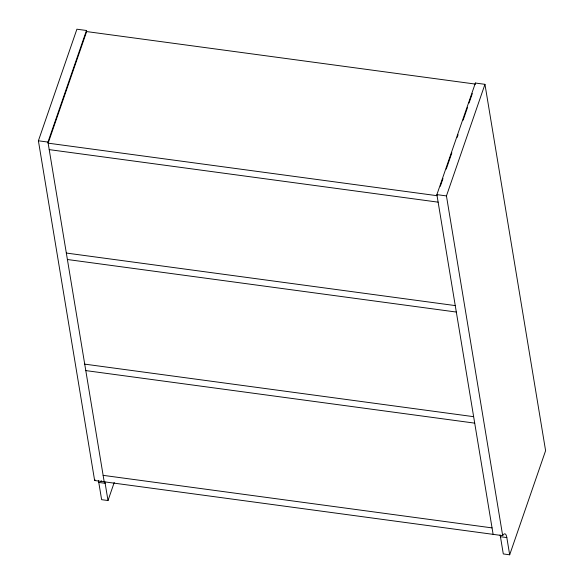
<?xml version="1.0" encoding="UTF-8"?>
<svg xmlns="http://www.w3.org/2000/svg" width="584" height="584" viewBox="0 0 584 584"><rect width="100%" height="100%" fill="white"/><g stroke="black" fill="none" stroke-linecap="round" stroke-linejoin="round"><path stroke-width="0.88" d="M500.035 534.937A15.52 3.854 -82.3 0 1 500.444 536.711L503.299 553.939L509.679 554.8L506.824 537.572A15.52 3.854 -82.3 0 0 502.685 535.645L94.637 480.515L38.398 140.788L76.905 29.2L86.469 30.492L86.644 31.572L48.136 143.16L437.058 195.698M104.2 481.807L47.961 142.08L86.469 30.492M98.36 480.668A15.52 3.854 -82.3 0 1 98.776 482.442L101.623 499.67L108.003 500.532L114.23 482.479M493.122 534.353L436.883 194.625L475.391 83.037L484.954 84.33L545.602 450.68L509.679 554.8M440.321 186.26L442.986 178.536M446.242 169.09L451.87 152.782M457.206 137.328L458.09 134.758M463.127 120.165L467.572 107.288M469.054 102.996L472.31 93.557M502.685 535.645L446.446 195.917L484.954 84.33M86.644 31.572L475.566 84.111L475.391 83.037M38.398 140.788L47.961 142.08M436.883 194.625L446.446 195.917M49.209 149.621L438.131 202.159M66.328 253.047L455.25 305.593M67.401 259.508L456.323 312.053M84.724 364.131L473.646 416.677M85.79 370.592L474.712 423.137M103.134 475.347L492.056 527.892M98.776 482.442L105.149 483.304L108.003 500.532M500.444 536.711L506.824 537.572M104.733 481.53A15.52 3.854 -82.3 0 1 105.149 483.304M101.017 481.377A15.52 3.854 -82.3 0 1 101.448 480.72M94.637 480.515A15.52 3.854 -82.3 0 1 95.075 479.858"/></g></svg>
